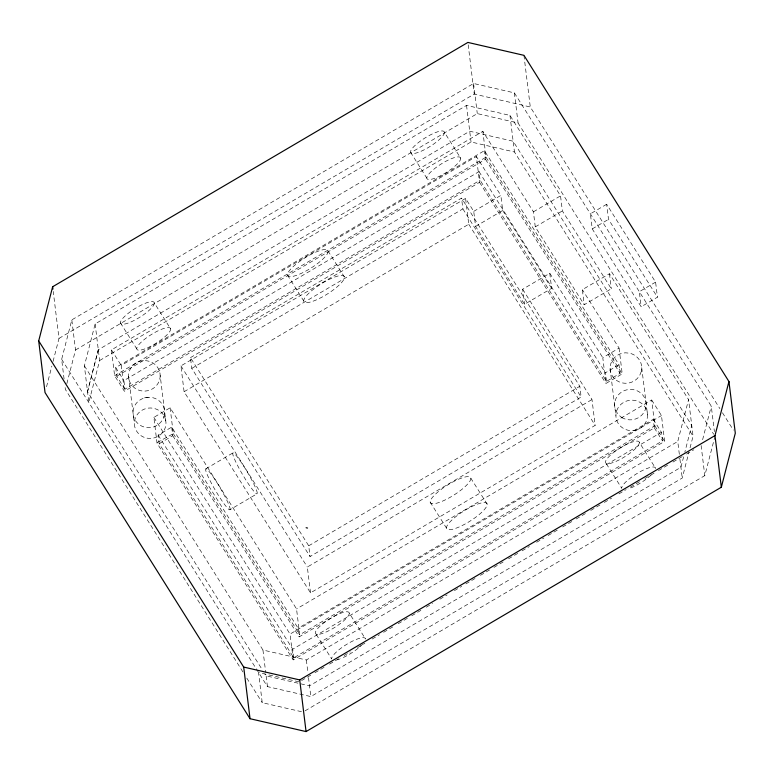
<?xml version="1.0" encoding="UTF-8"?>
<svg xmlns="http://www.w3.org/2000/svg" width="774" height="774" viewBox="0 0 774 774"><rect width="100%" height="100%" fill="white"/><g stroke="black" fill="none" stroke-linecap="round" stroke-linejoin="round"><path stroke-width="0.58" stroke-dasharray="3.87 2.9" d="M164.204 415.986L164.668 412.029L164.059 408.111A15.819 15.219 -7 0 0 152.672 397.652C147.254 396.482 141.448 398.117 137.462 401.977A15.819 15.219 -7 0 0 135.305 420.427A15.819 15.219 -7 0 0 153.223 427.054C158.457 425.468 162.733 421.288 164.204 415.986L162.695 419.702M95.134 323.938L99.623 360.52L88.826 402.422L84.385 365.821L95.134 323.938L466.538 105.399L509.96 115.403L560.531 195.861L562.379 210.925L611.315 288.789L584.206 304.733L535.269 226.879L533.421 211.815L482.85 131.357L111.446 349.887L114.62 375.709L124.411 391.286L479.541 182.325L476.378 156.493L121.237 365.463L124.411 391.286M87.549 391.644L98.308 349.761L469.712 131.222L513.133 141.226L691.743 425.419L684.835 452.161M46.527 386.797L51.868 366.054M53.058 361.448L58.998 338.402L53.232 291.45M64.078 379.008L61.659 359.31L71.818 319.875L473.582 83.486L514.371 92.88L711.277 406.166L714.402 431.66M66.854 383.633L75.523 350.003L71.818 319.875M98.308 349.761L87.51 391.663L262.27 669.723M679.34 454.367L677.753 441.461L688.579 399.597L609.467 273.725L582.358 289.669L584.206 304.733M683.626 456.815L680.926 467.283L309.513 685.822L266.121 675.857L264.834 673.815M61.659 359.31L267.446 686.615L310.838 696.581L682.242 478.042L688.86 452.461M690.06 447.807L693.069 436.178L688.579 399.597M702.608 439.709L711.277 406.166M305.082 710.822L704.804 475.623L714.673 437.455M58.998 338.402L474.239 94.07L530.287 106.986L719.878 408.643M75.523 350.003L477.287 113.604L518.077 123.008L713.686 434.253M99.623 360.52L471.037 141.981L514.458 151.985L693.069 436.178M124.943 389.187L116.787 376.212L115.732 367.602L484.427 150.669L618.997 364.786L620.051 373.387L606.497 381.369L480.083 180.226L479.029 171.615L123.888 380.585L124.943 389.187L480.083 180.226M114.62 375.709L486.024 157.18L482.85 131.357M116.787 376.212L485.482 159.27L484.427 150.669M190.452 357.636L461.556 198.115L579.813 386.284L581.139 397.043L310.035 556.554L191.778 368.395L190.452 357.636L308.72 545.796L310.035 556.554M522.663 289.244L591.994 399.539L595.167 425.371L310.509 592.855L184.096 391.721L180.923 365.889L465.58 198.405L473.736 211.379L475.584 226.443L524.52 304.308L551.63 288.354L549.782 273.29L522.663 289.244L524.52 304.308M191.778 368.395L462.881 208.883L461.556 198.115M473.736 211.379L500.846 195.425L476.378 156.493M184.096 391.721L468.744 224.228L465.58 198.405M475.584 226.443L502.694 210.489L500.846 195.425M651.689 400.013L661.47 415.551L664.634 441.373L293.23 659.903L157.035 443.192L153.862 417.37L170.125 407.801L296.539 608.935L299.712 634.767L654.852 425.797L651.689 400.013L296.539 608.935M533.421 211.815L560.531 195.861M653.256 419.285L661.412 432.26L662.467 440.87L293.772 657.813L159.202 443.696L158.148 435.085L171.702 427.113L298.116 628.246L299.17 636.857L654.311 427.896L653.256 419.285L298.116 628.246M170.125 407.801L173.299 433.624L156.774 442.786M159.202 443.696L172.757 435.714L171.702 427.113M535.269 226.879L562.379 210.925M606.661 204.268L590.398 213.837L592.245 228.901L641.182 306.765L657.445 297.187L655.597 282.123L606.661 204.268L608.509 219.332L657.445 297.187M592.245 228.901L608.509 219.332M205.845 468.831L232.955 452.877M229.888 509.776A23.742 2.68 59.5 0 0 213.934 478.032A23.742 2.68 59.5 0 0 209.773 480.103A23.742 2.68 59.5 0 0 229.888 509.776L256.997 493.822A23.742 2.68 59.5 0 0 241.043 462.078A23.742 2.68 59.5 0 0 236.883 464.148A23.742 2.68 59.5 0 0 256.997 493.822M655.597 282.123L639.334 291.701L641.182 306.765M619.065 348.107L622.228 373.89L605.965 383.459L602.791 357.685L619.065 348.107L582.358 289.669M308.72 545.796L579.813 386.284M606.497 381.369L605.442 372.758L618.997 364.786M310.509 592.855L307.336 567.032L591.994 399.539M293.23 659.903L290.057 634.08L661.47 415.551M293.772 657.813L292.717 649.202L661.412 432.26M84.385 365.821L262.947 650.034L306.349 659.999L677.753 441.461M310.751 675.18L299.296 681.913L258.535 672.558L262.241 702.686L303.002 712.041M314.912 672.732L325.322 666.608M329.492 664.15L338.857 658.645M344.062 655.578L350.303 651.901M357.598 647.615L364.883 643.329M372.168 639.043L379.454 634.757M383.614 632.3L392.989 626.795M398.194 623.728L407.559 618.213M411.72 615.765L421.095 610.251M426.3 607.193L432.54 603.517M439.826 599.231L447.12 594.945M454.406 590.649L461.691 586.363M465.851 583.915L475.226 578.401M480.431 575.343L489.797 569.828M493.957 567.381L503.332 561.866M508.537 558.809L517.903 553.294M522.063 550.846L529.348 546.55M536.643 542.264L543.929 537.978M548.089 535.531L557.454 530.016M562.659 526.959L572.034 521.444M576.195 518.996L585.56 513.481M590.765 510.414L600.14 504.9M604.301 502.452L611.586 498.166M618.871 493.88L626.156 489.594M630.326 487.146L639.692 481.631M644.897 478.564L654.262 473.049M658.432 470.602L667.798 465.097M673.003 462.03L682.368 456.515M686.538 454.067L693.823 449.781M144.486 397.855L148.569 397.226M722.442 412.736L733.375 430.112M486.024 157.18L622.228 373.89M654.852 425.797L664.634 441.373M485.482 159.27L620.051 373.387M654.311 427.896L662.467 440.87M549.782 273.29L602.791 357.685M479.029 171.615L605.442 372.758M502.694 210.489L551.63 288.354M479.541 182.325L605.965 383.459M444.411 132.267A19.785 4.944 -32.1 0 1 419.566 151.888A19.785 4.944 -32.1 0 1 418.415 142.571A19.785 4.944 -32.1 0 1 444.411 132.267L460.714 158.225A19.785 4.944 -32.1 0 1 435.878 177.836A19.785 4.944 -32.1 0 1 434.727 168.519A19.785 4.944 -32.1 0 1 460.714 158.225M639.334 442.418A19.785 4.944 -32.1 0 1 614.488 462.03A19.785 4.944 -32.1 0 1 613.347 452.713A19.785 4.944 -32.1 0 1 639.334 442.418L655.617 468.328A19.785 4.944 -32.1 0 0 638.008 472.914A19.785 4.944 -32.1 0 0 621.725 488.268L605.442 462.359M462.881 208.883L581.139 397.043M468.744 224.228L595.167 425.371M410.52 152.207L426.832 178.165M328.118 251.115A23.742 5.931 -32.1 0 1 298.3 274.654A23.742 5.931 -32.1 0 1 296.926 263.47A23.742 5.931 -32.1 0 1 328.118 251.115L344.43 277.073A23.742 5.931 -32.1 0 1 314.612 300.612A23.742 5.931 -32.1 0 1 313.238 289.428A23.742 5.931 -32.1 0 1 344.43 277.073M470.844 478.216A23.742 5.931 -32.1 0 1 441.035 501.746A23.742 5.931 -32.1 0 1 439.661 490.571A23.742 5.931 -32.1 0 1 470.844 478.216L487.156 504.164A23.742 5.931 -32.1 0 1 457.347 527.704A23.742 5.931 -32.1 0 1 455.973 516.519A23.742 5.931 -32.1 0 1 487.156 504.164M287.454 275.041L303.766 300.999M430.18 502.142L446.492 528.091M154.326 302.953A19.785 4.944 -32.1 0 1 129.49 322.565A19.785 4.944 -32.1 0 1 128.339 313.247A19.785 4.944 -32.1 0 1 154.326 302.953L170.638 328.902A19.785 4.944 -32.1 0 1 145.802 348.523A19.785 4.944 -32.1 0 1 144.651 339.206A19.785 4.944 -32.1 0 1 170.638 328.902M349.258 613.095A19.785 4.944 -32.1 0 1 324.412 632.716A19.785 4.944 -32.1 0 1 323.271 623.389A19.785 4.944 -32.1 0 1 349.258 613.095L365.541 639.014A19.785 4.944 -32.1 0 0 347.932 643.6A19.785 4.944 -32.1 0 0 331.649 658.945L315.366 633.035M180.923 365.889L307.336 567.032M120.444 322.893L136.756 348.842M173.299 433.624L299.712 634.767M172.757 435.714L299.17 636.857M111.446 349.887L121.237 365.463M153.862 417.37L290.057 634.08M115.732 367.602L123.888 380.585M158.148 435.085L292.717 649.202M242.939 671.977L65.364 389.438L65.074 387.116M246.8 678.121L262.241 702.686M701.109 445.495L704.804 475.623M679.911 459.069L682.242 478.042M641.733 367.631L647.548 414.97A15.828 15.219 -7 0 1 624.067 428.786A15.828 15.219 -7 0 1 623.573 402.412A15.828 15.219 -7 0 1 647.548 414.97M609.467 273.725L611.315 288.789M610.096 368.463L615.911 415.812M523.94 55.331L530.287 106.986M514.371 92.88L518.077 123.008M509.96 115.403L514.458 151.985M473.582 83.486L477.287 113.604M468.183 44.776L474.239 94.07M466.538 105.399L471.037 141.981M306.349 659.999L307.936 672.906M308.507 677.598L310.838 696.581M267.446 686.615L265.83 673.506M262.947 650.034L265.685 672.335M160.179 375.448A15.828 15.219 -7 0 1 136.698 389.264A15.828 15.219 -7 0 1 136.205 362.89A15.828 15.219 -7 0 1 160.179 375.448L165.994 422.798A15.828 15.219 -7 0 1 142.513 436.604A15.828 15.219 -7 0 1 142.019 410.239A15.828 15.219 -7 0 1 165.994 422.798M128.542 376.29L134.357 423.63M651.118 475.052A19.785 4.944 -32.1 0 1 627.995 488.916M363.054 643.678A19.785 4.944 -32.1 0 1 340.695 658.626M339.738 658.993A19.785 4.944 -32.1 0 1 337.087 659.835M641.269 371.588L639.75 375.293A15.828 15.219 -7 0 1 612.36 376.019A15.828 15.219 -7 0 1 625.624 352.818L629.736 353.234A15.828 15.219 -7 0 1 641.269 371.588M622.741 418.028C618 415.454 614.779 410.472 614.585 405.054A15.828 15.219 -7 0 1 632.871 389.564A15.828 15.219 -7 0 1 645.371 409.446A15.828 15.219 -7 0 1 622.741 418.028"/><path stroke-width="1.16" d="M38.7 340.908L52.651 286.748L467.893 42.425L523.94 55.331L728.953 381.534L735.3 433.188L721.329 487.233L306.059 731.575L250.031 718.717L45.037 392.553L38.7 340.908L243.694 667.072L250.031 718.717M721.329 487.233L714.983 435.588L728.953 381.534M243.694 667.072L299.712 679.93L714.983 435.588M306.117 527.723L307.549 528.052M299.712 679.93L306.059 731.575M52.651 286.748L52.942 289.099"/></g></svg>
